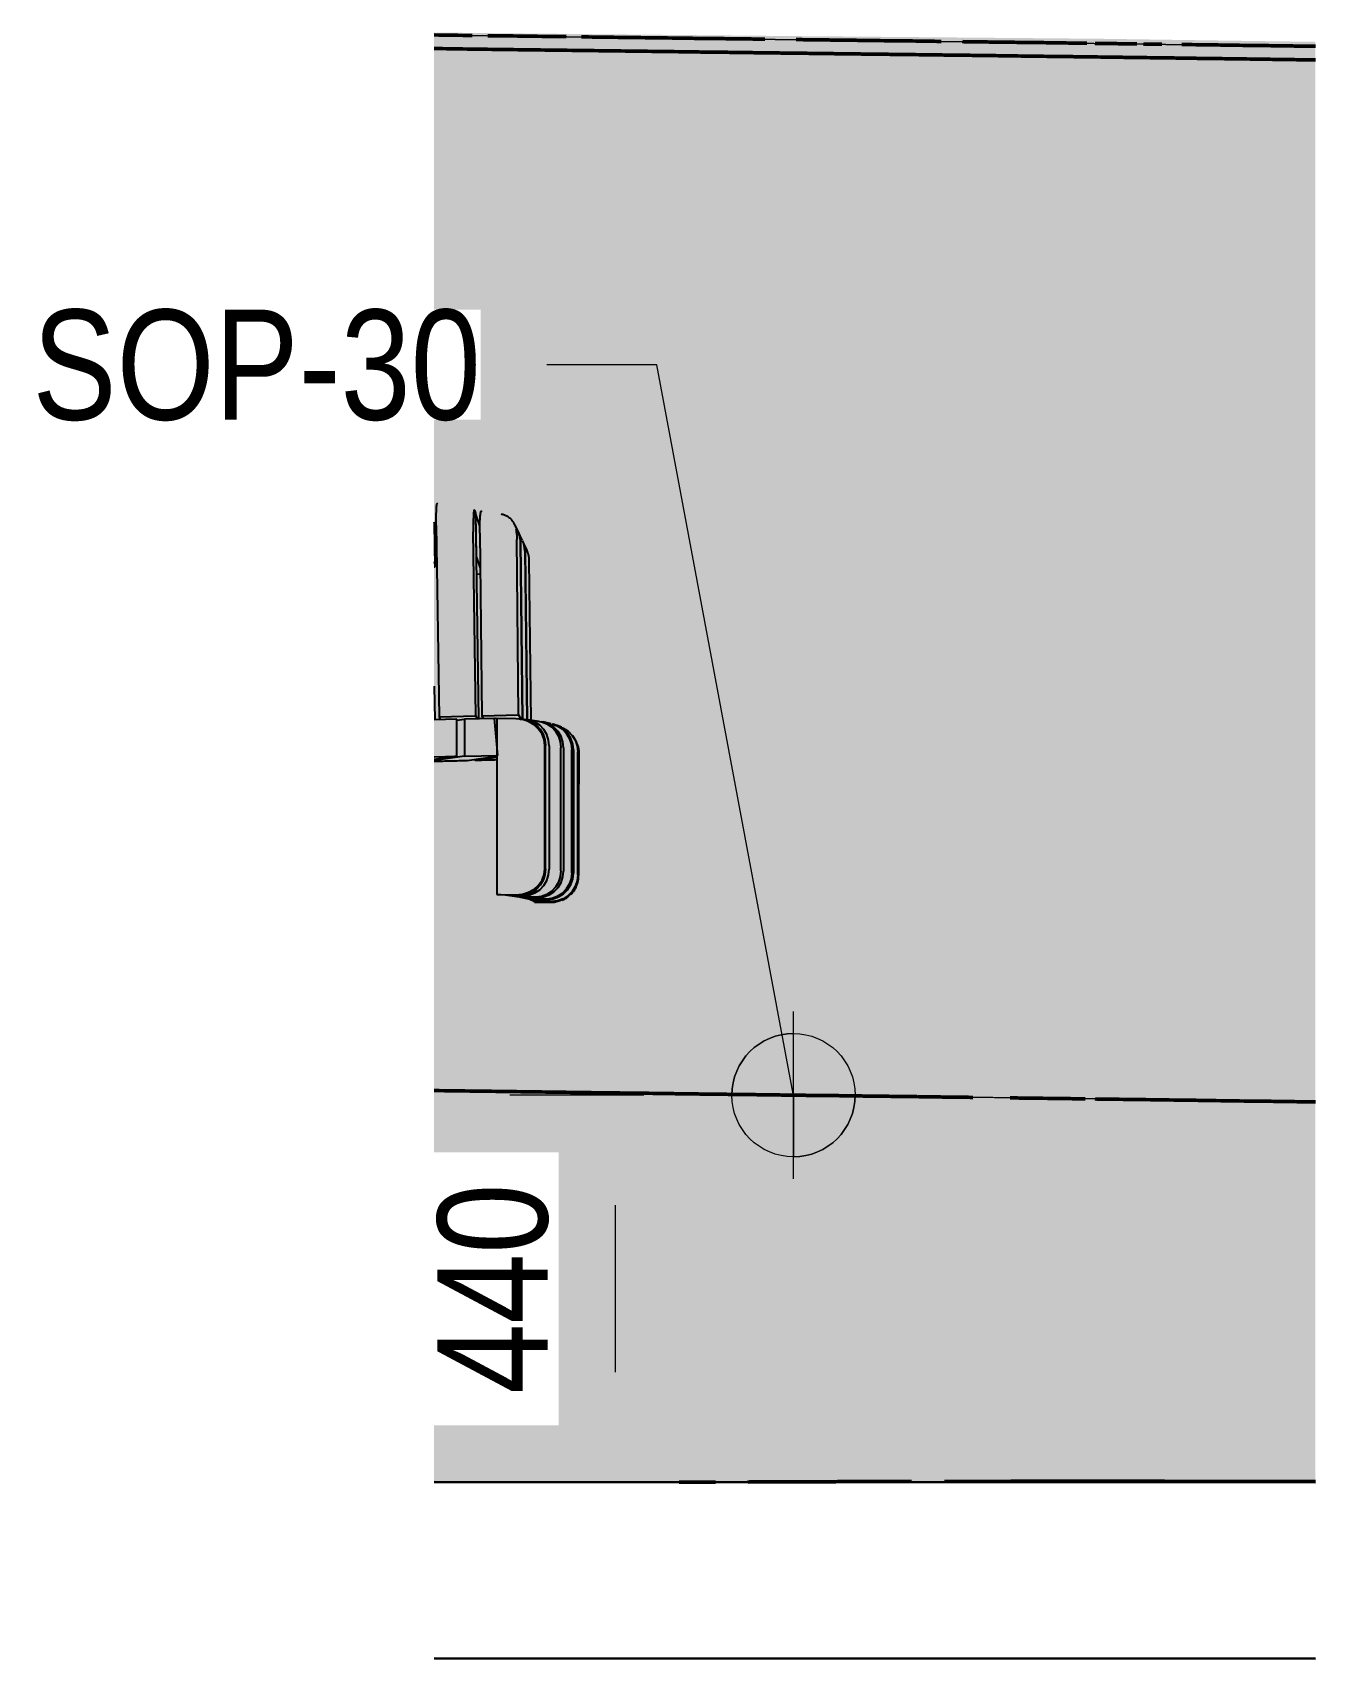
# Model space of a CAD drawing. Header units: metres. Extents: x 0 to 258, y 3 to 25.
# Drawn here: x 93.398 to 94.856, y 21.609 to 23.455 of the extents above; entities that cross this region are included whole.
import ezdxf

# ---------------------------------------------------------------- set-up
doc = ezdxf.new("R2010")
doc.units = ezdxf.units.M
doc.linetypes.add('JacobsDash', pattern=[0.0045, 0.003, -0.0015])
doc.layers.get('Defpoints').update_dxf_attribs({"color": 41})
for name, color, linetype, lineweight in [('A-ANNO-DIMS', 7, 'Continuous', 9), ('A-ANNO-NOTE', 7, 'Continuous', 9), ('A-FLOR', 7, 'Continuous', 50), ('A-FLOR-HDLN', 7, 'JacobsDash', 18), ('A-GENM', 7, 'Continuous', 35), ('G-ANNO-TEXT', 7, 'Continuous', 9)]:
    doc.layers.add(name, color=color, linetype=linetype, lineweight=lineweight)
doc.styles.add('Arial Narrow_2', font='ARIALN.TTF', dxfattribs={"height": 0.125})
doc.dimstyles.new('Dimension_Standard_O__mm_', dxfattribs={"dimscale": 0.3048, "dimtxt": 0.127929, "dimasz": 0.410105, "dimexe": 0.393701, "dimexo": 0.246063, "dimgap": 0.246063, "dimtad": 1, "dimdec": 0, "dimlfac": 1000, "dimzin": 0, "dimdsep": 46, "dimtxsty": 'Arial Narrow_2', "dimsah": 1, "dimcen": 0.09, "dimaunit": 1, "dimadec": 4, "dimazin": 0, "dimtfac": 1, "dimtdec": 4, "dimtix": 1, "dimtmove": 0, "dimatfit": 3, "dimfxl": 1, "dimtvp": 1, "dimtfill": 1, "dimtolj": 1, "dimtzin": 0, "dimlwd": 18, "dimlwe": 18, "dimarcsym": 2})

# ---------------------------------------------------------------- blocks, each defined once
blk = doc.blocks.new('BR08_SEATING_SOUTH 3 - BR08_SEATING_SOUTH 3-5677935-Section 199')
at = {"layer": 'A-GENM', "color": 254, "lineweight": 25, "true_color": 0xd4d4d4}
for p, q in [((153.5094, 22.913), (153.5106, 22.9095)), ((153.5155, 22.8949), (153.5106, 22.9095)), ((153.5106, 22.9095), (153.5113, 22.8603)), ((153.5106, 22.9095), (153.5141, 22.6759)), ((153.4638, 22.8976), (153.4635, 22.8992)), ((153.4648, 22.8484), (153.4638, 22.8976)), ((153.4659, 22.8954), (153.4691, 22.678)), ((153.511, 22.6792), (153.508, 22.8883)), ((153.5154, 22.8868), (153.5177, 22.6794)), ((153.5549, 22.8967), (153.5587, 22.8888)), ((153.5574, 22.8854), (153.5574, 22.8797)), ((153.5636, 22.8787), (153.5588, 22.8888)), ((153.5595, 22.6805), (153.5574, 22.8797)), ((153.564, 22.6751), (153.5616, 22.8767)), ((153.5616, 22.8767), (153.564, 22.6751)), ((153.5687, 22.868), (153.5643, 22.8772)), ((153.5665, 22.8665), (153.5687, 22.6748)), ((153.5694, 22.6747), (153.5672, 22.865)), ((153.4635, 22.8545), (153.4648, 22.8484)), ((153.4635, 22.8486), (153.4648, 22.8484)), ((153.5113, 22.8603), (153.5159, 22.8469)), ((153.5737, 22.6741), (153.5716, 22.8558)), ((153.5116, 22.8407), (153.5159, 22.84)), ((153.4635, 22.7128), (153.4642, 22.6748)), ((153.4691, 22.678), (153.511, 22.6792)), ((153.511, 22.6792), (153.5122, 22.6759)), ((153.5177, 22.6794), (153.5595, 22.6805)), ((153.5177, 22.6794), (153.5194, 22.676)), ((153.5595, 22.6805), (153.562, 22.6757)), ((153.4691, 22.678), (153.4702, 22.6749)), ((153.4892, 22.6743), (153.4979, 22.6756)), ((153.5649, 22.6753), (153.5594, 22.6759)), ((153.5614, 22.6755), (153.5625, 22.6755)), ((153.5658, 22.6751), (153.5644, 22.6751)), ((153.5827, 22.673), (153.5694, 22.6749)), ((153.5966, 22.6703), (153.5873, 22.6723)), ((153.6083, 22.6662), (153.6031, 22.6683)), ((153.5899, 22.5055), (153.5899, 22.6454)), ((153.5942, 22.6451), (153.5935, 22.6518)), ((153.5942, 22.6451), (153.5942, 22.5051)), ((153.6075, 22.5033), (153.6075, 22.6433)), ((153.6106, 22.6429), (153.6099, 22.6496)), ((153.6106, 22.6429), (153.6106, 22.5029)), ((153.6218, 22.6405), (153.621, 22.6472)), ((153.6257, 22.6484), (153.6248, 22.6503)), ((153.4979, 22.6335), (153.4635, 22.6284)), ((153.4892, 22.6333), (153.4635, 22.6295)), ((153.5346, 22.6332), (153.501, 22.6282)), ((153.51, 22.6285), (153.5099, 22.6295)), ((153.5346, 22.6321), (153.51, 22.6285)), ((153.5131, 22.6286), (153.51, 22.6285)), ((153.6199, 22.501), (153.6199, 22.6409)), ((153.6218, 22.6405), (153.6217, 22.5006)), ((153.6269, 22.4985), (153.6269, 22.6384)), ((153.6275, 22.6379), (153.6274, 22.498)), ((153.6277, 22.4975), (153.6283, 22.6361)), ((153.5935, 22.4985), (153.5942, 22.5051)), ((153.6099, 22.4963), (153.6106, 22.5029)), ((153.621, 22.4939), (153.6217, 22.5006)), ((153.6267, 22.4913), (153.6274, 22.498)), ((153.5443, 22.4755), (153.5346, 22.4764)), ((153.5625, 22.4755), (153.5443, 22.4755)), ((153.5601, 22.4733), (153.5468, 22.4751)), ((153.5658, 22.4751), (153.5468, 22.4751)), ((153.5791, 22.4733), (153.5601, 22.4733)), ((153.5712, 22.4709), (153.5619, 22.4729)), ((153.5814, 22.4729), (153.5619, 22.4729)), ((153.5658, 22.4751), (153.5721, 22.4759)), ((153.5907, 22.4709), (153.5712, 22.4709)), ((153.5773, 22.4684), (153.5721, 22.4705)), ((153.5919, 22.4705), (153.5721, 22.4705)), ((153.5971, 22.4684), (153.5773, 22.4684)), ((153.5776, 22.4675), (153.5774, 22.468)), ((153.5974, 22.468), (153.5774, 22.468)), ((153.5776, 22.4675), (153.5907, 22.4676)), ((153.5814, 22.4729), (153.5879, 22.4737)), ((153.5907, 22.4676), (153.5919, 22.4676)), ((153.5919, 22.4705), (153.5986, 22.4713)), ((153.5919, 22.4676), (153.5976, 22.4676))]:
    blk.add_line(p, q, dxfattribs=at)
at = {"layer": 'A-GENM', "color": 7, "lineweight": 25, "true_color": 0xefefef}
for p, q in [((153.4892, 22.6754), (153.4635, 22.6748)), ((153.4892, 22.6333), (153.4892, 22.6754)), ((153.532, 22.6763), (153.4979, 22.6756)), ((153.4979, 22.6756), (153.4979, 22.6335)), ((153.5565, 22.676), (153.5346, 22.6764)), ((153.5346, 22.6764), (153.5346, 22.4764)), ((153.5894, 22.5055), (153.5894, 22.6455)), ((153.4635, 22.6327), (153.4892, 22.6333)), ((153.4979, 22.6335), (153.5359, 22.6343)), ((153.5346, 22.4764), (153.5565, 22.476))]:
    blk.add_line(p, q, dxfattribs=at)
at = {"layer": 'A-GENM', "color": 7, "lineweight": 25, "true_color": 0xefefef, "flags": 128}
for points in [[(153.5359, 22.6343), (153.5339, 22.6553), (153.532, 22.6763)], [(153.5894, 22.6455), (153.5886, 22.6522), (153.5861, 22.6586), (153.5822, 22.6643), (153.577, 22.6692), (153.5708, 22.6728), (153.5638, 22.6752), (153.5565, 22.676)], [(153.5565, 22.476), (153.5638, 22.4767), (153.5708, 22.4788), (153.577, 22.4823), (153.5822, 22.4869), (153.5861, 22.4926), (153.5886, 22.4989), (153.5894, 22.5055)]]:
    blk.add_lwpolyline(points, dxfattribs=at)
at = {"layer": 'A-GENM', "color": 254, "lineweight": 25, "true_color": 0xd4d4d4, "flags": 128}
for points in [[(153.5625, 22.6755), (153.5686, 22.6747), (153.5744, 22.6725), (153.5796, 22.6689), (153.5839, 22.6642), (153.5872, 22.6585), (153.5892, 22.6521), (153.5899, 22.6454)], [(153.588, 22.6638), (153.5835, 22.6686), (153.5781, 22.6721), (153.5721, 22.6744), (153.5658, 22.6751)], [(153.5808, 22.6732), (153.5854, 22.6725), (153.5914, 22.6703), (153.5968, 22.6667), (153.6013, 22.662), (153.6047, 22.6563), (153.6068, 22.6499), (153.6075, 22.6433)], [(153.6043, 22.6616), (153.5996, 22.6664), (153.5941, 22.6699), (153.5879, 22.6722), (153.5854, 22.6726)], [(153.5935, 22.6518), (153.5914, 22.6581), (153.588, 22.6638)], [(153.5972, 22.6702), (153.6034, 22.668), (153.6089, 22.6644), (153.6135, 22.6596), (153.617, 22.6539), (153.6192, 22.6476), (153.6199, 22.6409)], [(153.6153, 22.6592), (153.6106, 22.664), (153.6049, 22.6676), (153.5986, 22.6698)], [(153.6099, 22.6496), (153.6077, 22.6559), (153.6043, 22.6616)], [(153.6076, 22.6665), (153.6101, 22.6654), (153.6157, 22.6619), (153.6205, 22.6571), (153.624, 22.6514), (153.6262, 22.6451), (153.6269, 22.6384)], [(153.621, 22.6472), (153.6188, 22.6535), (153.6153, 22.6592)], [(153.6275, 22.6379), (153.6267, 22.6446), (153.6245, 22.651), (153.621, 22.6567)], [(153.5899, 22.5055), (153.5892, 22.4988), (153.5872, 22.4925), (153.5839, 22.4868), (153.5796, 22.482), (153.5744, 22.4784), (153.5686, 22.4762), (153.5625, 22.4755)], [(153.6075, 22.5033), (153.6068, 22.4966), (153.6047, 22.4903), (153.6013, 22.4846), (153.5968, 22.4798), (153.5914, 22.4763), (153.5854, 22.474), (153.5791, 22.4733)], [(153.588, 22.4864), (153.5914, 22.4921), (153.5935, 22.4985)], [(153.6199, 22.501), (153.6192, 22.4943), (153.617, 22.4879), (153.6135, 22.4823), (153.6089, 22.4775), (153.6034, 22.4739), (153.5972, 22.4717), (153.5907, 22.4709)], [(153.6269, 22.4985), (153.6261, 22.4918), (153.6239, 22.4854), (153.6204, 22.4797), (153.6157, 22.475), (153.61, 22.4714), (153.6037, 22.4692), (153.5971, 22.4684)], [(153.6043, 22.4842), (153.6077, 22.4899), (153.6099, 22.4963)], [(153.5721, 22.4759), (153.5781, 22.4781), (153.5835, 22.4817), (153.588, 22.4864)], [(153.5879, 22.4737), (153.5941, 22.4759), (153.5996, 22.4795), (153.6043, 22.4842)], [(153.5974, 22.468), (153.6041, 22.4687), (153.6104, 22.471), (153.6161, 22.4745), (153.6209, 22.4793)], [(153.5986, 22.4713), (153.6048, 22.4735), (153.6105, 22.4771), (153.6152, 22.4818)], [(153.6152, 22.4818), (153.6188, 22.4875), (153.621, 22.4939)], [(153.6209, 22.4793), (153.6245, 22.485), (153.6267, 22.4913)]]:
    blk.add_lwpolyline(points, dxfattribs=at)
at = {"layer": 'A-GENM', "color": 254, "lineweight": 25, "true_color": 0xd4d4d4}
for centre, major_axis, ratio, start_param, end_param in [((153.5317, 22.8758), (0.027, 0.013), 0.980317, 6.083859, 6.312874), ((153.5317, 22.8758), (0.027, 0.013), 0.980317, 5.854845, 6.083859), ((153.5366, 22.8657), (0.0271, 0.0129), 0.980195, 5.857603, 6.279643), ((153.5373, 22.8642), (0.0271, 0.0129), 0.980195, 6.279961, 6.310823), ((153.5373, 22.8642), (0.0271, 0.0129), 0.980195, 5.858157, 6.069059), ((153.0758, 22.655), (0.4999, 0.0114), 0.053381, 0.407107, 0.420065)]:
    blk.add_ellipse(centre, major_axis=major_axis, ratio=ratio, start_param=start_param, end_param=end_param, dxfattribs=at)
for points, knots in [([(153.4659, 22.8954), (153.4659, 22.8982), (153.4659, 22.902), (153.4659, 22.9066), (153.466, 22.9096), (153.4661, 22.9125), (153.4662, 22.915), (153.4663, 22.9172), (153.4665, 22.9188), (153.4667, 22.9199), (153.4669, 22.9207), (153.4672, 22.9205), (153.4673, 22.9201)], [0, 0, 0, 0, 0.166667, 0.25, 0.333333, 0.416667, 0.5, 0.583333, 0.666667, 0.75, 0.833333, 1, 1, 1, 1]), ([(153.5094, 22.913), (153.5092, 22.9134), (153.509, 22.9136), (153.5087, 22.9128), (153.5085, 22.9117), (153.5084, 22.9101), (153.5082, 22.9079), (153.5081, 22.9054), (153.508, 22.9026), (153.508, 22.8995), (153.5079, 22.895), (153.508, 22.8911), (153.508, 22.8883)], [0, 0, 0, 0, 0.166667, 0.25, 0.333333, 0.416667, 0.5, 0.583333, 0.666667, 0.75, 0.833333, 1, 1, 1, 1]), ([(153.5154, 22.8868), (153.5154, 22.8896), (153.5154, 22.8935), (153.5155, 22.898), (153.5156, 22.901), (153.5157, 22.9039), (153.5159, 22.9064), (153.5162, 22.9086), (153.5164, 22.9102), (153.5167, 22.9113), (153.5171, 22.9121), (153.5174, 22.9119), (153.5177, 22.9115)], [0, 0, 0, 0, 0.166667, 0.25, 0.333333, 0.416667, 0.5, 0.583333, 0.666667, 0.75, 0.833333, 1, 1, 1, 1]), ([(153.5553, 22.896), (153.5551, 22.8964), (153.5548, 22.8971), (153.5542, 22.8982), (153.5536, 22.8992), (153.553, 22.9001), (153.5523, 22.901), (153.5514, 22.902), (153.5501, 22.9033), (153.5485, 22.9046), (153.5468, 22.9057), (153.5451, 22.9066), (153.5427, 22.9076), (153.5408, 22.908), (153.5395, 22.9082)], [0.25, 0.25, 0.25, 0.25, 0.28125, 0.3125, 0.34375, 0.375, 0.40625, 0.4375, 0.5, 0.5625, 0.625, 0.6875, 0.75, 0.875, 0.875, 0.875, 0.875]), ([(153.5584, 22.8896), (153.5589, 22.8887), (153.5597, 22.8867), (153.561, 22.8825), (153.5615, 22.8791), (153.5616, 22.8767)], [0.6666667, 0.6666667, 0.6666667, 0.6666667, 0.75, 0.8333333, 1, 1, 1, 1]), ([(153.5697, 22.8657), (153.5693, 22.8668), (153.5687, 22.8681), (153.568, 22.8694), (153.5679, 22.8697)], [0, 0, 0, 0, 0.3333333, 0.4339076, 0.4339076, 0.4339076, 0.4339076]), ([(153.5711, 22.8609), (153.571, 22.8613), (153.5709, 22.8619), (153.5707, 22.8627), (153.5705, 22.8633), (153.5703, 22.8639), (153.5701, 22.8645), (153.5699, 22.8651), (153.5698, 22.8655), (153.5697, 22.8657)], [0, 0, 0, 0, 0.25, 0.375, 0.5, 0.625, 0.75, 0.875, 1, 1, 1, 1])]:
    blk.add_open_spline(points, degree=3, knots=knots, dxfattribs=at)
for points in [[(153.5574, 22.8854), (153.5573, 22.8875), (153.5572, 22.8894), (153.5568, 22.8911)], [(153.5716, 22.8558), (153.5716, 22.8561), (153.5716, 22.8565), (153.5715, 22.8571), (153.5715, 22.8577), (153.5714, 22.8584), (153.5714, 22.859), (153.5713, 22.8596), (153.5712, 22.8603), (153.5711, 22.8607), (153.5711, 22.8609)], [(153.6261, 22.6475), (153.6259, 22.648), (153.6257, 22.6485), (153.6254, 22.649)], [(153.6278, 22.6419), (153.6277, 22.6425), (153.6274, 22.6438), (153.6268, 22.6457), (153.6264, 22.6469), (153.6261, 22.6475)], [(153.4643, 22.6273), (153.464, 22.6273), (153.4638, 22.6273), (153.4635, 22.6273)], [(153.4823, 22.6277), (153.4793, 22.6277), (153.4733, 22.6275), (153.4673, 22.6274), (153.4643, 22.6273)], [(153.501, 22.6282), (153.4979, 22.6282), (153.4917, 22.628), (153.4855, 22.6278), (153.4823, 22.6277)], [(153.5306, 22.629), (153.5277, 22.6289), (153.5218, 22.6288), (153.516, 22.6286), (153.5131, 22.6286)], [(153.5346, 22.6291), (153.5333, 22.6291), (153.5319, 22.6291), (153.5306, 22.629)], [(153.6282, 22.639), (153.6282, 22.6393), (153.6281, 22.64), (153.628, 22.641), (153.6278, 22.6416), (153.6278, 22.6419)], [(153.6283, 22.6361), (153.6283, 22.6364), (153.6283, 22.6371), (153.6283, 22.638), (153.6282, 22.6387), (153.6282, 22.639)], [(153.6271, 22.4917), (153.6271, 22.492), (153.6273, 22.4926), (153.6274, 22.4936), (153.6275, 22.4943), (153.6275, 22.4946)], [(153.6275, 22.4946), (153.6276, 22.4949), (153.6276, 22.4955), (153.6277, 22.4965), (153.6277, 22.4972), (153.6277, 22.4975)], [(153.6188, 22.4764), (153.6202, 22.4778), (153.6227, 22.4808), (153.6246, 22.4843), (153.6254, 22.4861)], [(153.6254, 22.4861), (153.6256, 22.4867), (153.6261, 22.4879), (153.6266, 22.4898), (153.6269, 22.4911), (153.6271, 22.4917)], [(153.5976, 22.4676), (153.5991, 22.4676), (153.6007, 22.4677), (153.6022, 22.468)], [(153.6091, 22.4699), (153.6108, 22.4706), (153.6125, 22.4715), (153.6141, 22.4726)]]:
    blk.add_open_spline(points, degree=3, dxfattribs=at)
blk = doc.blocks.new('T2DPAA-T2D-C3S-DU-M3D-100304_rvt-26-Section 199')
at = {"layer": 'A-GENM', "color": 254, "lineweight": 25, "true_color": 0xd4d4d4}
blk.add_blockref('BR08_SEATING_SOUTH 3 - BR08_SEATING_SOUTH 3-5677935-Section 199', (0, 0), dxfattribs=at)
blk = doc.blocks.new('CS_SYMB_SETOUT POINT - 5mm-2022283-Section 199')
at = {"layer": 'A-ANNO-NOTE'}
h = blk.add_hatch(color=256, dxfattribs=at)
edge = h.paths.add_edge_path()
edge.add_line((153.8718, 22.3184), (153.8718, 22.2484))
edge.add_line((153.8718, 22.2484), (153.8018, 22.2484))
edge.add_arc((153.8718, 22.2484), 0.07, 90, 180, ccw=False)
h = blk.add_hatch(color=256, dxfattribs=at)
edge = h.paths.add_edge_path()
edge.add_line((153.8718, 22.1784), (153.8718, 22.2484))
edge.add_line((153.8718, 22.2484), (153.9418, 22.2484))
edge.add_arc((153.8718, 22.2484), 0.07, 270, 360, ccw=False)
for p, q in [((153.8718, 22.1534), (153.8718, 22.3434)), ((153.8718, 22.2484), (153.8718, 22.3184)), ((153.7768, 22.2484), (153.9668, 22.2484)), ((153.8018, 22.2484), (153.8718, 22.2484)), ((153.9418, 22.2484), (153.8718, 22.2484)), ((153.8718, 22.2484), (153.8718, 22.1784))]:
    blk.add_line(p, q, dxfattribs=at)
blk.add_circle((153.8718, 22.2484), 0.07, dxfattribs=at)
for start, end in [(90, 180), (270, 360)]:
    blk.add_arc((153.8718, 22.2484), 0.07, start, end, dxfattribs=at)
blk = doc.blocks.new('DIMBLOCK33-Section 199')
at = {"layer": 'A-ANNO-DIMS', "color": 0, "lineweight": 18, "transparency": 16777216}
for p, q in [((94.0925, 22.2484), (93.9403, 22.2484)), ((94.0603, 21.9337), (94.0603, 22.1234)), ((94.1625, 21.8087), (93.9403, 21.8087))]:
    blk.add_line(p, q, dxfattribs=at)
at = {"layer": 'A-ANNO-DIMS', "color": 0, "transparency": 16777216}
for points in [[(94.0395, 22.1234), (94.0811, 22.1234), (94.0603, 22.2484)], [(94.0395, 21.9337), (94.0811, 21.9337), (94.0603, 21.8087)]]:
    blk.add_solid(points, dxfattribs=at)
at = {"layer": 'Defpoints', "color": 0, "transparency": 16777216}
for p in [(94.0603, 22.2484), (94.1675, 22.2484), (94.2375, 21.8087)]:
    blk.add_point(p, dxfattribs=at)
at = {"layer": 'A-ANNO-DIMS', "color": 0, "lineweight": 18, "transparency": 16777216, "insert": (93.9215, 22.0285), "char_height": 0.125, "width": 0.285099, "attachment_point": 5, "rotation": 90, "style": 'Arial Narrow_2', "bg_fill": 3, "box_fill_scale": 1.1, "bg_fill_color": 256, "bg_fill_true_color": 13158600, "bg_fill_transparency": 0}
blk.add_mtext('\\A1;440', dxfattribs=at)

msp = doc.modelspace()

# ---------------------------------------------------------------- hatches: boundary and pattern name
at = {"layer": 'A-FLOR', "lineweight": 5, "true_color": 0xc0c0c0}
h = msp.add_hatch(color=9, dxfattribs=at)
h.paths.add_polyline_path([(94.2493, 23.4476), (94.265, 23.4513), (94.265, 23.4513), (93.9427, 23.4544), (93.8543, 23.4554), (93.8546, 23.4526), (94.2329, 23.4478)])
h.paths.add_polyline_path([(94.8556, 23.4397), (94.8556, 23.4448), (94.7599, 23.4461), (94.6168, 23.4482), (94.5549, 23.4488), (94.315, 23.4509), (94.2655, 23.4513), (94.2493, 23.4476), (94.8507, 23.4398)])
for points in [[(94.8556, 23.4243), (94.8556, 23.4397), (94.1984, 23.4482), (93.8543, 23.4526), (93.8543, 23.4372), (94.8439, 23.4244)], [(94.8556, 22.2407), (94.8556, 23.4243), (94.218, 23.4325), (93.8543, 23.4366), (93.8543, 22.2536), (94.849, 22.2408)], [(94.115, 21.8087), (94.6984, 21.8097), (94.8556, 21.81), (94.8556, 22.2407), (94.1519, 22.2498), (93.8543, 22.253), (93.8543, 21.8088), (94.1144, 21.8087)], [(94.8556, 21.8086), (94.8556, 21.8095), (94.5095, 21.8098), (94.1375, 21.8087), (94.8265, 21.8086)]]:
    msp.add_hatch(color=9, dxfattribs=at).paths.add_polyline_path(points)

# ---------------------------------------------------------------- linework, layer by layer
at = {"layer": 'A-FLOR', "lineweight": 35}
for p, q in [((94.8556, 21.8086), (93.8543, 21.8088)), ((93.8543, 21.6088), (94.8556, 21.6086))]:
    msp.add_line(p, q, dxfattribs=at)
at = {"layer": 'A-FLOR'}
for points in [[(93.8543, 23.4526), (93.8687, 23.4524), (93.8832, 23.4522), (93.8976, 23.452)], [(94.5253, 23.4441), (94.5347, 23.444), (94.5441, 23.4439), (94.5535, 23.4438)], [(94.6053, 23.4431), (94.6069, 23.4431), (94.6084, 23.443), (94.61, 23.443)], [(94.6383, 23.4426), (94.643, 23.4426), (94.6478, 23.4425), (94.6525, 23.4425)], [(94.6601, 23.4424), (94.6623, 23.4423), (94.6645, 23.4423), (94.6667, 23.4423)], [(94.6667, 23.4423), (94.6716, 23.4422), (94.6764, 23.4421), (94.6812, 23.4421)], [(94.7234, 23.4415), (94.7328, 23.4414), (94.7422, 23.4413), (94.7516, 23.4411)], [(94.5212, 23.4287), (94.5115, 23.4288), (94.5017, 23.429), (94.492, 23.4291)], [(94.5504, 23.4283), (94.5407, 23.4285), (94.531, 23.4286), (94.5212, 23.4287)], [(94.7851, 23.4252), (94.7753, 23.4254), (94.7655, 23.4255), (94.7558, 23.4256)], [(94.4664, 22.2459), (94.4593, 22.246), (94.4522, 22.246), (94.4452, 22.2461)], [(94.53, 22.245), (94.5229, 22.2451), (94.5159, 22.2452), (94.5088, 22.2453)], [(94.5725, 22.2445), (94.5583, 22.2447), (94.5442, 22.2449), (94.53, 22.245)], [(94.615, 22.2439), (94.6118, 22.244), (94.6085, 22.244), (94.6053, 22.2441)], [(94.7002, 22.2428), (94.686, 22.243), (94.6718, 22.2432), (94.6576, 22.2434)], [(94.7853, 22.2416), (94.7711, 22.2418), (94.757, 22.242), (94.7428, 22.2422)], [(94.8556, 22.2407), (94.8464, 22.2408), (94.8371, 22.2409), (94.8278, 22.2411)], [(94.2108, 21.809), (94.217, 21.8091), (94.2294, 21.8091), (94.2478, 21.8092), (94.2664, 21.8092), (94.2787, 21.8093), (94.2849, 21.8093)], [(94.585, 21.8098), (94.6102, 21.8098), (94.6354, 21.8098), (94.6606, 21.8098)], [(94.6606, 21.8098), (94.6858, 21.8098), (94.711, 21.8097), (94.7362, 21.8097)]]:
    msp.add_open_spline(points, degree=3, dxfattribs=at)
for points, knots in [([(94.317, 23.4313), (94.3165, 23.4313), (94.3134, 23.4313), (94.3076, 23.4314), (94.2989, 23.4315), (94.2899, 23.4316), (94.2803, 23.4317), (94.2704, 23.4319), (94.2606, 23.432), (94.2509, 23.4321), (94.2415, 23.4322), (94.2294, 23.4324), (94.2164, 23.4325), (94.2031, 23.4327), (94.1894, 23.4329), (94.1724, 23.4331), (94.152, 23.4333), (94.1253, 23.4337), (94.0917, 23.4341), (94.0512, 23.4346), (93.9971, 23.4353), (93.9314, 23.4361), (93.8792, 23.4368), (93.8543, 23.4372)], [-0.42557358, -0.42557358, -0.42557358, -0.42557358, -0.42553711, -0.42529297, -0.42504883, -0.42480469, -0.42456055, -0.42431641, -0.42407227, -0.42382812, -0.42358398, -0.42333984, -0.42285156, -0.42260742, -0.42236328, -0.421875, -0.42138672, -0.42089844, -0.41992188, -0.41894531, -0.41796875, -0.41601562, -0.41422513, -0.41422513, -0.41422513, -0.41422513]), ([(93.9154, 23.4518), (93.9204, 23.4517), (93.95, 23.4514), (93.9796, 23.451), (94.0042, 23.4507)], [0.415659778, 0.415659778, 0.415659778, 0.415659778, 0.416015625, 0.41777071, 0.41777071, 0.41777071, 0.41777071]), ([(94.0219, 23.4504), (94.0324, 23.4503), (94.0565, 23.45), (94.0942, 23.4495), (94.1281, 23.4491), (94.1551, 23.4487), (94.1756, 23.4485), (94.1928, 23.4483), (94.2066, 23.4481), (94.2179, 23.448), (94.2256, 23.4479), (94.2299, 23.4478)], [0.418193044, 0.418193044, 0.418193044, 0.418193044, 0.418945312, 0.419921875, 0.420898438, 0.421386719, 0.421875, 0.422363281, 0.422607422, 0.422851562, 0.423182536, 0.423182536, 0.423182536, 0.423182536]), ([(94.2657, 23.4474), (94.2685, 23.4473), (94.273, 23.4473), (94.2792, 23.4472), (94.2858, 23.4471), (94.2938, 23.447), (94.3029, 23.4469), (94.3101, 23.4468), (94.3156, 23.4468), (94.3209, 23.4467), (94.3251, 23.4466), (94.3279, 23.4466), (94.328, 23.4466)], [0.424104, 0.424104, 0.424104, 0.424104, 0.424316406, 0.424438477, 0.424560547, 0.424804688, 0.425048828, 0.425292969, 0.425415039, 0.425537109, 0.42578125, 0.425792845, 0.425792845, 0.425792845, 0.425792845]), ([(94.328, 23.4466), (94.3306, 23.4466), (94.3358, 23.4465), (94.3439, 23.4464), (94.3512, 23.4463), (94.3555, 23.4463), (94.357, 23.4462)], [0.4257929208, 0.4257929208, 0.4257929208, 0.4257929208, 0.4260253906, 0.4262695312, 0.4265136719, 0.4266372673, 0.4266372673, 0.4266372673, 0.4266372673]), ([(94.357, 23.4462), (94.3584, 23.4462), (94.3656, 23.4461), (94.375, 23.446), (94.3829, 23.4459), (94.3855, 23.4459)], [0.4266373014, 0.4266373014, 0.4266373014, 0.4266373014, 0.4267578125, 0.4272460938, 0.4274816896, 0.4274816896, 0.4274816896, 0.4274816896]), ([(94.3855, 23.4459), (94.3882, 23.4459), (94.3962, 23.4458), (94.4054, 23.4456), (94.4119, 23.4456), (94.413, 23.4455)], [0.4274817952, 0.4274817952, 0.4274817952, 0.4274817952, 0.427734375, 0.4282226562, 0.4283261119, 0.4283261119, 0.4283261119, 0.4283261119]), ([(94.4131, 23.4455), (94.4173, 23.4455), (94.423, 23.4454), (94.4287, 23.4453), (94.4303, 23.4453)], [0.4283263051, 0.4283263051, 0.4283263051, 0.4283263051, 0.4287109375, 0.4288467563, 0.4288467563, 0.4288467563, 0.4288467563]), ([(94.4545, 23.445), (94.4558, 23.445), (94.4606, 23.4449), (94.4654, 23.4449), (94.4691, 23.4448)], [0.4295770401, 0.4295770401, 0.4295770401, 0.4295770401, 0.4296875, 0.4300149565, 0.4300149565, 0.4300149565, 0.4300149565]), ([(94.4691, 23.4448), (94.4762, 23.4447), (94.4856, 23.4446), (94.4949, 23.4445), (94.4971, 23.4445)], [0.4300152516, 0.4300152516, 0.4300152516, 0.4300152516, 0.4306640625, 0.4308593111, 0.4308593111, 0.4308593111, 0.4308593111]), ([(94.4971, 23.4445), (94.5058, 23.4444), (94.5152, 23.4442), (94.5246, 23.4441), (94.5253, 23.4441)], [0.4308593788, 0.4308593788, 0.4308593788, 0.4308593788, 0.431640625, 0.4317037514, 0.4317037514, 0.4317037514, 0.4317037514]), ([(94.5535, 23.4438), (94.5543, 23.4437), (94.5637, 23.4436), (94.5731, 23.4435), (94.5817, 23.4434)], [0.4325482233, 0.4325482233, 0.4325482233, 0.4325482233, 0.4326171875, 0.4333923956, 0.4333923956, 0.4333923956, 0.4333923956]), ([(94.5818, 23.4434), (94.584, 23.4434), (94.5887, 23.4433), (94.5934, 23.4432), (94.5959, 23.4432)], [0.4333926456, 0.4333926456, 0.4333926456, 0.4333926456, 0.43359375, 0.4338147772, 0.4338147772, 0.4338147772, 0.4338147772]), ([(94.61, 23.443), (94.6137, 23.443), (94.6231, 23.4428), (94.6326, 23.4427), (94.6383, 23.4426)], [0.4342371587, 0.4342371587, 0.4342371587, 0.4342371587, 0.4345703125, 0.435081395, 0.435081395, 0.435081395, 0.435081395]), ([(94.7039, 23.4418), (94.7091, 23.4417), (94.7156, 23.4416), (94.7222, 23.4415), (94.7234, 23.4415)], [0.4370298195, 0.4370298195, 0.4370298195, 0.4370298195, 0.4375, 0.4376147178, 0.4376147178, 0.4376147178, 0.4376147178]), ([(94.7516, 23.4411), (94.7518, 23.4411), (94.7612, 23.441), (94.7706, 23.4409), (94.7799, 23.4407)], [0.4384591794, 0.4384591794, 0.4384591794, 0.4384591794, 0.4384765625, 0.4393032979, 0.4393032979, 0.4393032979, 0.4393032979]), ([(94.7799, 23.4407), (94.7816, 23.4407), (94.791, 23.4406), (94.8005, 23.4405), (94.8083, 23.4404)], [0.4393036016, 0.4393036016, 0.4393036016, 0.4393036016, 0.439453125, 0.4401478081, 0.4401478081, 0.4401478081, 0.4401478081]), ([(94.8083, 23.4404), (94.8115, 23.4403), (94.8209, 23.4402), (94.8304, 23.4401), (94.8366, 23.44)], [0.4401480239, 0.4401480239, 0.4401480239, 0.4401480239, 0.4404296875, 0.4409921347, 0.4409921347, 0.4409921347, 0.4409921347]), ([(94.8366, 23.44), (94.8412, 23.4399), (94.8476, 23.4398), (94.8539, 23.4397), (94.8556, 23.4397)], [0.4409924462, 0.4409924462, 0.4409924462, 0.4409924462, 0.44140625, 0.4415624347, 0.4415624347, 0.4415624347, 0.4415624347]), ([(94.3464, 23.4309), (94.3444, 23.4309), (94.3395, 23.431), (94.332, 23.4311), (94.3242, 23.4312), (94.3193, 23.4313), (94.317, 23.4313)], [-0.4264402332, -0.4264402332, -0.4264402332, -0.4264402332, -0.4262695312, -0.4260253906, -0.42578125, -0.4255738287, -0.4255738287, -0.4255738287, -0.4255738287]), ([(94.3763, 23.4306), (94.3757, 23.4306), (94.3696, 23.4306), (94.3606, 23.4307), (94.351, 23.4309), (94.3473, 23.4309), (94.3464, 23.4309)], [-0.4273063835, -0.4273063835, -0.4273063835, -0.4273063835, -0.4272460938, -0.4267578125, -0.4265136719, -0.4264407655, -0.4264407655, -0.4264407655, -0.4264407655]), ([(94.4049, 23.4302), (94.4001, 23.4303), (94.3905, 23.4304), (94.3811, 23.4305), (94.3763, 23.4306)], [-0.4281730422, -0.4281730422, -0.4281730422, -0.4281730422, -0.427734375, -0.4273066377, -0.4273066377, -0.4273066377, -0.4273066377]), ([(94.4339, 23.4298), (94.4302, 23.4299), (94.421, 23.43), (94.4114, 23.4301), (94.4055, 23.4302), (94.4049, 23.4302)], [-0.4290393815, -0.4290393815, -0.4290393815, -0.4290393815, -0.4287109375, -0.4282226562, -0.4281731689, -0.4281731689, -0.4281731689, -0.4281731689]), ([(94.4629, 23.4295), (94.4605, 23.4295), (94.4526, 23.4296), (94.4429, 23.4297), (94.4357, 23.4298), (94.4339, 23.4298)], [-0.4299055728, -0.4299055728, -0.4299055728, -0.4299055728, -0.4296875, -0.4291992188, -0.4290394466, -0.4290394466, -0.4290394466, -0.4290394466]), ([(94.492, 23.4291), (94.4908, 23.4291), (94.4811, 23.4292), (94.4714, 23.4294), (94.4629, 23.4295)], [-0.4307722556, -0.4307722556, -0.4307722556, -0.4307722556, -0.4306640625, -0.4299058511, -0.4299058511, -0.4299058511, -0.4299058511]), ([(94.5797, 23.428), (94.5712, 23.4281), (94.5615, 23.4282), (94.5517, 23.4283), (94.5505, 23.4283)], [-0.4333710597, -0.4333710597, -0.4333710597, -0.4333710597, -0.4326171875, -0.4325050646, -0.4325050646, -0.4325050646, -0.4325050646]), ([(94.6383, 23.4272), (94.6323, 23.4273), (94.6152, 23.4275), (94.5957, 23.4278), (94.5822, 23.4279), (94.5797, 23.428)], [-0.435104141, -0.435104141, -0.435104141, -0.435104141, -0.434570312, -0.43359375, -0.433371469, -0.433371469, -0.433371469, -0.433371469]), ([(94.6678, 23.4268), (94.663, 23.4269), (94.6532, 23.427), (94.6433, 23.4271), (94.6383, 23.4272)], [-0.4359706825, -0.4359706825, -0.4359706825, -0.4359706825, -0.435546875, -0.435104278, -0.435104278, -0.435104278, -0.435104278]), ([(94.6972, 23.4264), (94.6937, 23.4265), (94.6839, 23.4266), (94.6741, 23.4267), (94.6678, 23.4268)], [-0.4368368523, -0.4368368523, -0.4368368523, -0.4368368523, -0.4365234375, -0.4359707291, -0.4359707291, -0.4359707291, -0.4359707291]), ([(94.7265, 23.426), (94.7243, 23.426), (94.7145, 23.4262), (94.7047, 23.4263), (94.6972, 23.4264)], [-0.4377033782, -0.4377033782, -0.4377033782, -0.4377033782, -0.4375, -0.436837087, -0.436837087, -0.436837087, -0.436837087]), ([(94.7558, 23.4256), (94.7547, 23.4256), (94.745, 23.4258), (94.7352, 23.4259), (94.7265, 23.426)], [-0.4385698029, -0.4385698029, -0.4385698029, -0.4385698029, -0.4384765625, -0.4377034914, -0.4377034914, -0.4377034914, -0.4377034914]), ([(94.8145, 23.4248), (94.8049, 23.425), (94.7951, 23.4251), (94.7853, 23.4252), (94.7851, 23.4252)], [-0.4403027049, -0.4403027049, -0.4403027049, -0.4403027049, -0.439453125, -0.4394363085, -0.4394363085, -0.4394363085, -0.4394363085]), ([(94.8438, 23.4244), (94.8355, 23.4245), (94.8258, 23.4247), (94.816, 23.4248), (94.8145, 23.4248)], [-0.4411691094, -0.4411691094, -0.4411691094, -0.4411691094, -0.4404296875, -0.4403031473, -0.4403031473, -0.4403031473, -0.4403031473]), ([(94.8556, 23.4243), (94.8544, 23.4243), (94.8504, 23.4243), (94.8465, 23.4244), (94.8439, 23.4244)], [-0.4415192243, -0.4415192243, -0.4415192243, -0.4415192243, -0.44140625, -0.4411692189, -0.4411692189, -0.4411692189, -0.4411692189]), ([(94.277, 22.2482), (94.2762, 22.2483), (94.2692, 22.2483), (94.2561, 22.2485), (94.2376, 22.2487), (94.2191, 22.249), (94.2005, 22.2492), (94.182, 22.2494), (94.1634, 22.2496), (94.1448, 22.2499), (94.12, 22.2502), (94.0889, 22.2506), (94.0389, 22.2512), (93.9763, 22.252), (93.9105, 22.2529), (93.8698, 22.2534), (93.8543, 22.2536)], [-0.42606462, -0.42606462, -0.42606462, -0.42606462, -0.426, -0.4255, -0.425, -0.4245, -0.424, -0.4235, -0.423, -0.4225, -0.422, -0.421, -0.42, -0.418, -0.416, -0.41477155, -0.41477155, -0.41477155, -0.41477155]), ([(94.3189, 22.2477), (94.3165, 22.2478), (94.3079, 22.2479), (94.294, 22.248), (94.2824, 22.2482), (94.277, 22.2482)], [-0.427190058, -0.427190058, -0.427190058, -0.427190058, -0.427, -0.4265, -0.426064695, -0.426064695, -0.426064695, -0.426064695]), ([(94.3608, 22.2472), (94.3569, 22.2472), (94.3468, 22.2474), (94.3328, 22.2475), (94.3227, 22.2477), (94.3189, 22.2477)], [-0.42831514, -0.42831514, -0.42831514, -0.42831514, -0.428, -0.4275, -0.427190283, -0.427190283, -0.427190283, -0.427190283]), ([(94.4029, 22.2467), (94.3974, 22.2467), (94.3834, 22.2469), (94.3694, 22.2471), (94.3608, 22.2472)], [-0.429440785, -0.429440785, -0.429440785, -0.429440785, -0.429, -0.428315422, -0.428315422, -0.428315422, -0.428315422]), ([(94.4452, 22.2461), (94.4381, 22.2462), (94.424, 22.2464), (94.4099, 22.2466), (94.403, 22.2467)], [-0.430566148, -0.430566148, -0.430566148, -0.430566148, -0.43, -0.429440964, -0.429440964, -0.429440964, -0.429440964]), ([(94.5938, 22.2442), (94.5874, 22.2443), (94.5803, 22.2444), (94.5732, 22.2445), (94.5725, 22.2445)], [-0.4345053698, -0.4345053698, -0.4345053698, -0.4345053698, -0.434, -0.4339422384, -0.4339422384, -0.4339422384, -0.4339422384]), ([(94.6576, 22.2434), (94.6552, 22.2434), (94.641, 22.2436), (94.6268, 22.2438), (94.615, 22.2439)], [-0.436192965, -0.436192965, -0.436192965, -0.436192965, -0.436, -0.435067602, -0.435067602, -0.435067602, -0.435067602]), ([(94.7428, 22.2422), (94.7372, 22.2423), (94.723, 22.2425), (94.7088, 22.2427), (94.7002, 22.2428)], [-0.438443443, -0.438443443, -0.438443443, -0.438443443, -0.438, -0.437318328, -0.437318328, -0.437318328, -0.437318328]), ([(94.8278, 22.2411), (94.8191, 22.2412), (94.8049, 22.2414), (94.7907, 22.2416), (94.7853, 22.2416)], [-0.440694201, -0.440694201, -0.440694201, -0.440694201, -0.44, -0.439569055, -0.439569055, -0.439569055, -0.439569055]), ([(94.1326, 21.8088), (94.134, 21.8088), (94.1415, 21.8088), (94.1552, 21.8089), (94.1676, 21.8089), (94.1738, 21.8089)], [-0.856287749, -0.856287749, -0.856287749, -0.856287749, -0.855769231, -0.853365385, -0.850961538, -0.850961538, -0.850961538, -0.850961538]), ([(94.2849, 21.8093), (94.2911, 21.8093), (94.3035, 21.8094), (94.3283, 21.8094), (94.3594, 21.8095), (94.3843, 21.8096), (94.3968, 21.8096)], [-0.83653846, -0.83653846, -0.83653846, -0.83653846, -0.83413462, -0.83173077, -0.82692308, -0.8221135, -0.8221135, -0.8221135, -0.8221135]), ([(94.4343, 21.8097), (94.4593, 21.8097), (94.5095, 21.8098), (94.5598, 21.8098), (94.585, 21.8098)], [-0.81730769, -0.81730769, -0.81730769, -0.81730769, -0.80769231, -0.79807849, -0.79807849, -0.79807849, -0.79807849]), ([(94.7362, 21.8097), (94.7614, 21.8097), (94.8013, 21.8096), (94.841, 21.8095), (94.8556, 21.8095)], [-0.77884615, -0.77884615, -0.77884615, -0.77884615, -0.76923077, -0.76363279, -0.76363279, -0.76363279, -0.76363279])]:
    msp.add_open_spline(points, degree=3, knots=knots, dxfattribs=at)
at = {"layer": 'A-FLOR-HDLN'}
for points in [[(93.8977, 23.452), (93.9036, 23.452), (93.9095, 23.4519), (93.9154, 23.4518)], [(94.5959, 23.4432), (94.599, 23.4432), (94.6021, 23.4431), (94.6052, 23.4431)], [(94.6052, 22.2441), (94.6014, 22.2441), (94.5976, 22.2442), (94.5938, 22.2442)], [(94.1738, 21.8089), (94.18, 21.8089), (94.1923, 21.809), (94.2047, 21.809), (94.2108, 21.809)], [(94.3968, 21.8096), (94.4093, 21.8096), (94.4218, 21.8097), (94.4343, 21.8097)]]:
    msp.add_open_spline(points, degree=3, dxfattribs=at)
for points, knots in [([(94.0042, 23.4507), (94.007, 23.4506), (94.0129, 23.4505), (94.0188, 23.4505), (94.0219, 23.4504)], [0.4177718869, 0.4177718869, 0.4177718869, 0.4177718869, 0.41796875, 0.4181930445, 0.4181930445, 0.4181930445, 0.4181930445]), ([(94.23, 23.4478), (94.232, 23.4478), (94.2372, 23.4477), (94.2452, 23.4476), (94.2546, 23.4475), (94.2615, 23.4474), (94.2652, 23.4474), (94.2657, 23.4474)], [0.4231837285, 0.4231837285, 0.4231837285, 0.4231837285, 0.4233398438, 0.4235839844, 0.423828125, 0.4240722656, 0.4241040005, 0.4241040005, 0.4241040005, 0.4241040005]), ([(94.4303, 23.4453), (94.4342, 23.4453), (94.4423, 23.4452), (94.4503, 23.4451), (94.4545, 23.445)], [0.4288482366, 0.4288482366, 0.4288482366, 0.4288482366, 0.4291992188, 0.4295755594, 0.4295755594, 0.4295755594, 0.4295755594]), ([(94.6526, 23.4425), (94.653, 23.4424), (94.6555, 23.4424), (94.658, 23.4424), (94.66, 23.4424)], [0.4355054403, 0.4355054403, 0.4355054403, 0.4355054403, 0.435546875, 0.4357271524, 0.4357271524, 0.4357271524, 0.4357271524]), ([(94.6813, 23.4421), (94.6831, 23.442), (94.6907, 23.4419), (94.6982, 23.4418), (94.7038, 23.4418)], [0.4363577068, 0.4363577068, 0.4363577068, 0.4363577068, 0.4365234375, 0.4370283391, 0.4370283391, 0.4370283391, 0.4370283391]), ([(94.5087, 22.2453), (94.5055, 22.2454), (94.4914, 22.2455), (94.4773, 22.2457), (94.4664, 22.2459)], [-0.432253283, -0.432253283, -0.432253283, -0.432253283, -0.432, -0.431130298, -0.431130298, -0.431130298, -0.431130298]), ([(93.8543, 21.8084), (93.8734, 21.8084), (93.9177, 21.8084), (93.987, 21.8085), (94.0488, 21.8086), (94.0855, 21.8087), (94.0972, 21.8087)], [-0.89190429, -0.89190429, -0.89190429, -0.89190429, -0.88461538, -0.875, -0.86538462, -0.86084944, -0.86084944, -0.86084944, -0.86084944])]:
    msp.add_open_spline(points, degree=3, knots=knots, dxfattribs=at)
at = {"layer": 'G-ANNO-TEXT'}
for p, q in [((93.9855, 23.0781), (93.9823, 23.0781)), ((94.1075, 23.0781), (93.9855, 23.0781)), ((94.2623, 22.2498), (94.1075, 23.0781))]:
    msp.add_line(p, q, dxfattribs=at)

# ---------------------------------------------------------------- block references
at = {"lineweight": 5}
msp.add_blockref('T2DPAA-T2D-C3S-DU-M3D-100304_rvt-26-Section 199', (-59.6092, 0), dxfattribs=at)
at = {"layer": 'A-ANNO-NOTE'}
msp.add_blockref('CS_SYMB_SETOUT POINT - 5mm-2022283-Section 199', (-59.6092, 0), dxfattribs=at)

# ---------------------------------------------------------------- next in the draw order: texts
at = {"layer": 'G-ANNO-TEXT', "insert": (93.398, 23.1406), "char_height": 0.125, "attachment_point": 1, "style": 'Arial Narrow_2', "bg_fill": 3, "box_fill_scale": 1, "bg_fill_color": 256, "bg_fill_true_color": 13158600, "bg_fill_transparency": 0}
msp.add_mtext('SOP-30', dxfattribs=at)

# ---------------------------------------------------------------- next in the draw order: dimensions: what is measured, and where the dimension line sits
at = {"layer": 'A-ANNO-DIMS', "lineweight": 18}
dim = msp.add_linear_dim(base=(94.0603, 22.2484), p1=(94.2375, 21.8087), p2=(94.1675, 22.2484), angle=90, dimstyle='Dimension_Standard_O__mm_', override={"dimpost": '<>', "dimfxl": 0.445216}, dxfattribs=at)
dim.commit()
dim.dimension.update_dxf_attribs({"geometry": 'DIMBLOCK33-Section 199', "text_midpoint": (93.9215, 22.0285)})

doc.saveas('drawing.dxf')
